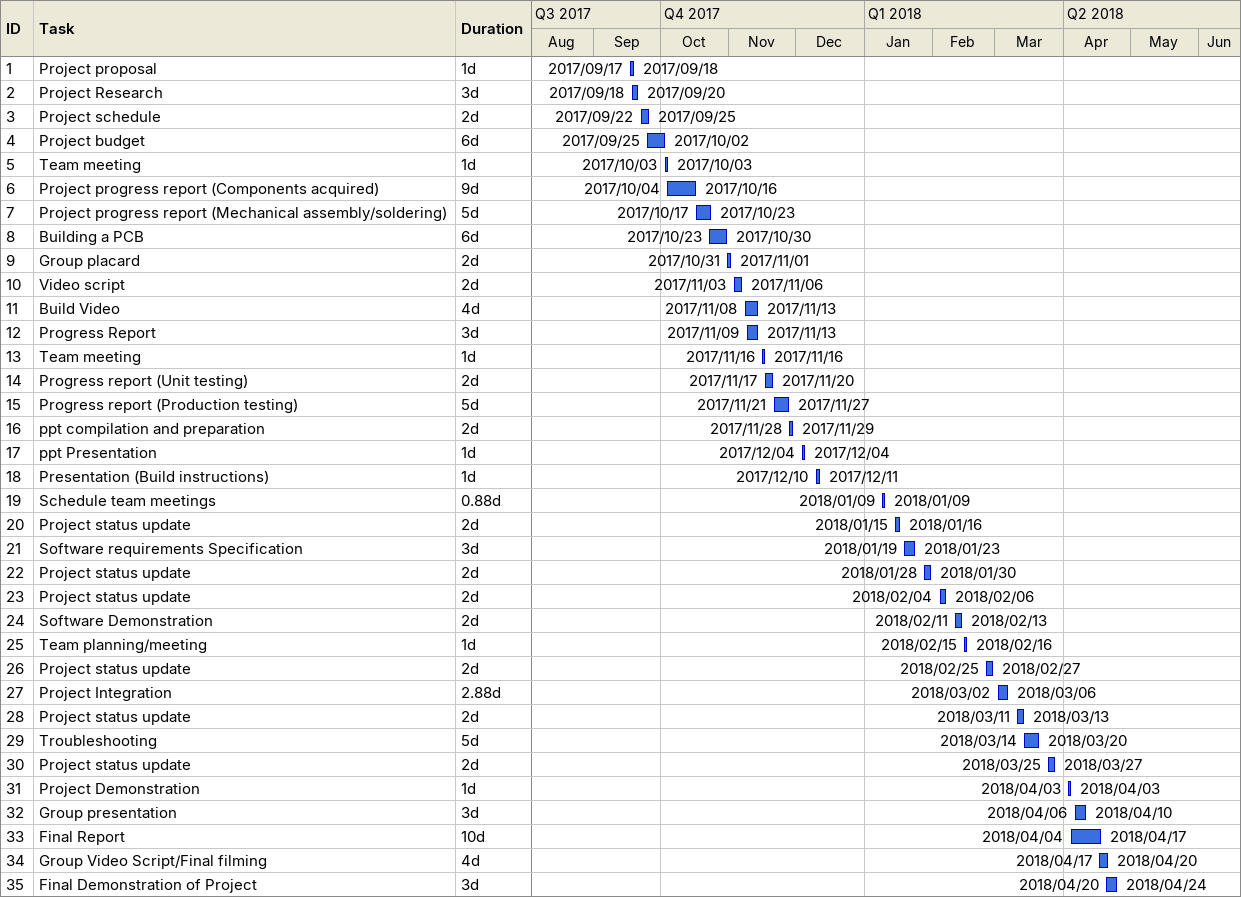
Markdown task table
| ID | Task | Duration | Start | Finish |
|---|---|---|---|---|
| 1 | Project proposal | 1d | 2017-09-17 | 2017-09-18 |
| 2 | Project Research | 3d | 2017-09-18 | 2017-09-20 |
| 3 | Project schedule | 2d | 2017-09-22 | 2017-09-25 |
| 4 | Project budget | 6d | 2017-09-25 | 2017-10-02 |
| 5 | Team meeting | 1d | 2017-10-03 | 2017-10-03 |
| 6 | Project progress report (Components acquired) | 9d | 2017-10-04 | 2017-10-16 |
| 7 | Project progress report (Mechanical assembly/soldering) | 5d | 2017-10-17 | 2017-10-23 |
| 8 | Building a PCB | 6d | 2017-10-23 | 2017-10-30 |
| 9 | Group placard | 2d | 2017-10-31 | 2017-11-01 |
| 10 | Video script | 2d | 2017-11-03 | 2017-11-06 |
| 11 | Build Video | 4d | 2017-11-08 | 2017-11-13 |
| 12 | Progress Report | 3d | 2017-11-09 | 2017-11-13 |
| 13 | Team meeting | 1d | 2017-11-16 | 2017-11-16 |
| 14 | Progress report (Unit testing) | 2d | 2017-11-17 | 2017-11-20 |
| 15 | Progress report (Production testing) | 5d | 2017-11-21 | 2017-11-27 |
| 16 | ppt compilation and preparation | 2d | 2017-11-28 | 2017-11-29 |
| 17 | ppt Presentation | 1d | 2017-12-04 | 2017-12-04 |
| 18 | Presentation (Build instructions) | 1d | 2017-12-10 | 2017-12-11 |
| 19 | Schedule team meetings | 0.88d | 2018-01-09 | 2018-01-09 |
| 20 | Project status update | 2d | 2018-01-15 | 2018-01-16 |
| 21 | Software requirements Specification | 3d | 2018-01-19 | 2018-01-23 |
| 22 | Project status update | 2d | 2018-01-28 | 2018-01-30 |
| 23 | Project status update | 2d | 2018-02-04 | 2018-02-06 |
| 24 | Software Demonstration | 2d | 2018-02-11 | 2018-02-13 |
| 25 | Team planning/meeting | 1d | 2018-02-15 | 2018-02-16 |
| 26 | Project status update | 2d | 2018-02-25 | 2018-02-27 |
| 27 | Project Integration | 2.88d | 2018-03-02 | 2018-03-06 |
| 28 | Project status update | 2d | 2018-03-11 | 2018-03-13 |
| 29 | Troubleshooting | 5d | 2018-03-14 | 2018-03-20 |
| 30 | Project status update | 2d | 2018-03-25 | 2018-03-27 |
| 31 | Project Demonstration | 1d | 2018-04-03 | 2018-04-03 |
| 32 | Group presentation | 3d | 2018-04-06 | 2018-04-10 |
| 33 | Final Report | 10d | 2018-04-04 | 2018-04-17 |
| 34 | Group Video Script/Final filming | 4d | 2018-04-17 | 2018-04-20 |
| 35 | Final Demonstration of Project | 3d | 2018-04-20 | 2018-04-24 |
